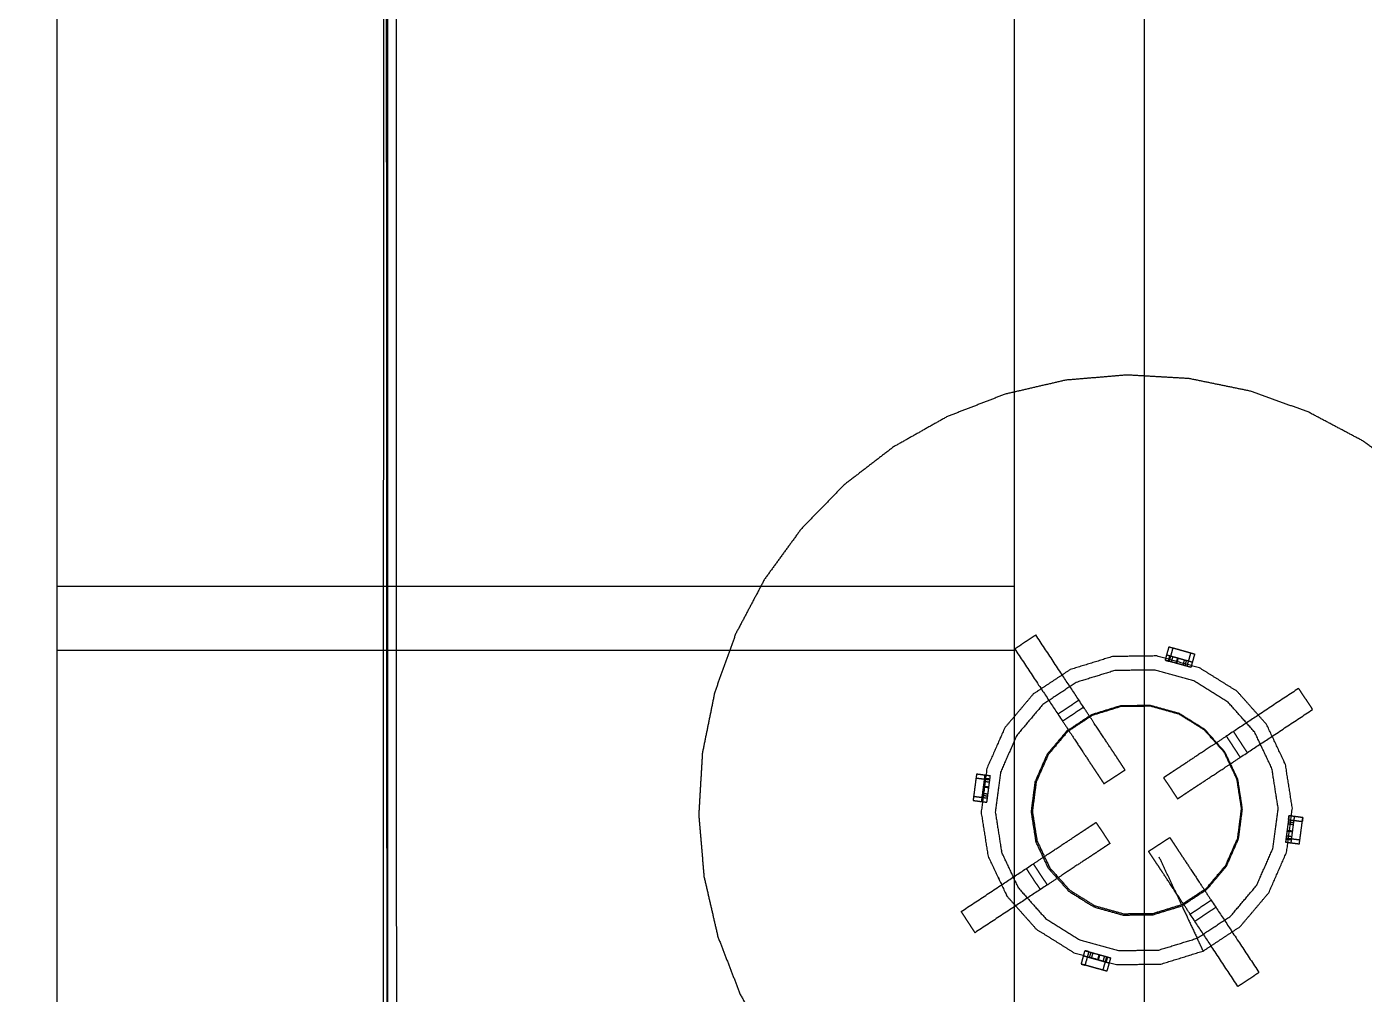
# Model space of a CAD drawing. Header units: millimetres. Extents: x 3429 to 24139, y -631 to 9878.
# Drawn here: x 7899.2 to 7964.9, y 3307.1 to 3354.6 of the extents above; entities that cross this region are included whole.
import ezdxf

# ---------------------------------------------------------------- set-up
doc = ezdxf.new("R2010")
doc.units = ezdxf.units.MM
for name, color, linetype, lineweight in [('multid_gorunus_3', 23, 'Continuous', 13), ('multid_gorunus_4', 15, 'Continuous', 9), ('multid_gorunus_5', 193, 'Continuous', 5), ('multid_gorunus_6', 54, 'Continuous', 0)]:
    doc.layers.add(name, color=color, linetype=linetype, lineweight=lineweight)

# ---------------------------------------------------------------- blocks, each defined once
blk = doc.blocks.new('grup-1')
at = {"layer": 'multid_gorunus_3', "lineweight": -3}
for points in [[(2472.196, 5870.084), (2471.826, 5870.127), (2471.456, 5870.17), (2437.184, 5870.179), (2402.913, 5870.189), (2402.543, 5870.146), (2402.173, 5870.104), (2401.833, 5869.982), (2401.494, 5869.861), (2401.194, 5869.67), (2400.894, 5869.479), (2400.644, 5869.229), (2400.394, 5868.979), (2400.203, 5868.68), (2400.012, 5868.38), (2399.891, 5868.04), (2399.769, 5867.701), (2399.726, 5867.331), (2399.683, 5866.961), (2399.669, 5815.19), (2399.652, 5752.918), (2399.695, 5752.548), (2399.737, 5752.178), (2399.859, 5751.839), (2399.98, 5751.499), (2400.171, 5751.199), (2400.361, 5750.899), (2400.611, 5750.649), (2400.861, 5750.399), (2401.161, 5750.208), (2401.461, 5750.018), (2401.8, 5749.896), (2402.14, 5749.774), (2402.51, 5749.731), (2402.88, 5749.689), (2437.151, 5749.679), (2471.423, 5749.67), (2471.793, 5749.712), (2472.163, 5749.755), (2472.502, 5749.876), (2472.842, 5749.998), (2473.142, 5750.188), (2473.442, 5750.379), (2473.692, 5750.629), (2473.942, 5750.879), (2474.133, 5751.179), (2474.323, 5751.478), (2474.445, 5751.818), (2474.567, 5752.158), (2474.609, 5752.528), (2474.652, 5752.897), (2474.669, 5815.169), (2474.683, 5866.94), (2474.641, 5867.31), (2474.598, 5867.68), (2474.477, 5868.02), (2474.355, 5868.36), (2474.165, 5868.659), (2473.974, 5868.959), (2473.724, 5869.209), (2473.474, 5869.459), (2473.175, 5869.65), (2472.875, 5869.841), (2472.535, 5869.963), (2472.196, 5870.084)], [(2471.454, 5869.67), (2471.766, 5869.634), (2472.079, 5869.597), (2472.366, 5869.494), (2472.653, 5869.392), (2472.907, 5869.23), (2473.16, 5869.069), (2473.372, 5868.857), (2473.583, 5868.646), (2473.745, 5868.392), (2473.906, 5868.138), (2474.009, 5867.851), (2474.111, 5867.564), (2474.147, 5867.251), (2474.183, 5866.939), (2474.169, 5815.169), (2474.152, 5752.9), (2474.116, 5752.587), (2474.08, 5752.274), (2473.977, 5751.987), (2473.874, 5751.7), (2473.713, 5751.446), (2473.551, 5751.193), (2473.34, 5750.981), (2473.128, 5750.77), (2472.874, 5750.609), (2472.621, 5750.447), (2472.334, 5750.345), (2472.046, 5750.242), (2471.734, 5750.206), (2471.421, 5750.17), (2437.151, 5750.179), (2402.882, 5750.189), (2402.569, 5750.225), (2402.257, 5750.261), (2401.969, 5750.364), (2401.682, 5750.467), (2401.429, 5750.628), (2401.175, 5750.79), (2400.964, 5751.001), (2400.752, 5751.213), (2400.591, 5751.466), (2400.43, 5751.72), (2400.327, 5752.007), (2400.224, 5752.295), (2400.188, 5752.607), (2400.152, 5752.92), (2400.169, 5815.189), (2400.183, 5866.959), (2400.22, 5867.272), (2400.256, 5867.584), (2400.359, 5867.871), (2400.462, 5868.159), (2400.623, 5868.412), (2400.785, 5868.666), (2400.996, 5868.877), (2401.208, 5869.089), (2401.461, 5869.25), (2401.715, 5869.411), (2402.002, 5869.514), (2402.289, 5869.617), (2402.602, 5869.653), (2402.915, 5869.689), (2437.184, 5869.679), (2471.454, 5869.67)]]:
    blk.add_open_spline(points, degree=2, knots=[-16, -16, -16, -15, -15, -14, -14, -13, -13, -12, -12, -11, -11, -10, -10, -9, -9, -8, -8, -7, -7, -6, -6, -5, -5, -4, -4, -3, -3, -2, -2, -1, -1, 0, 0, 1, 1, 2, 2, 3, 3, 4, 4, 5, 5, 6, 6, 7, 7, 8, 8, 9, 9, 10, 10, 11, 11, 12, 12, 13, 13, 14, 14, 15, 15, 16, 16, 16], dxfattribs=at)
at = {"layer": 'multid_gorunus_4', "lineweight": -3}
for points in [[(2437.43, 5703.444), (2437.43, 6235.282), (2443.832, 6235.282), (2443.832, 5703.444)], [(2490.832, 5703.444), (2490.832, 6235.282), (2493.832, 6235.282), (2493.832, 5703.444)], [(2490.832, 5787.449), (2490.832, 5790.611), (2443.832, 5790.611), (2443.832, 5787.449)]]:
    blk.add_lwpolyline(points, close=True, dxfattribs=at)
for points in [[(2474.819, 5748.156), (2474.592, 6192.992)], [(2474.592, 5747.992), (2474.592, 6192.868)]]:
    blk.add_lwpolyline(points, dxfattribs=at)
for points, knots in [([(2426.707, 5797.741), (2425.477, 5796.845), (2424.247, 5795.95), (2423.158, 5794.888), (2422.069, 5793.826), (2421.141, 5792.62), (2420.214, 5791.415), (2419.468, 5790.089), (2418.722, 5788.763), (2418.172, 5787.345), (2417.621, 5785.927), (2417.279, 5784.445), (2416.937, 5782.962), (2416.808, 5781.447), (2416.68, 5779.931), (2416.769, 5778.412), (2416.858, 5776.894), (2417.162, 5775.403), (2417.465, 5773.912), (2417.979, 5772.481), (2418.493, 5771.049), (2419.204, 5769.704), (2419.915, 5768.359), (2420.811, 5767.13), (2421.708, 5765.901), (2422.769, 5764.811), (2423.83, 5763.721), (2425.036, 5762.794), (2426.243, 5761.867), (2427.568, 5761.121), (2428.893, 5760.374), (2430.312, 5759.824), (2431.73, 5759.275), (2433.212, 5758.932), (2434.694, 5758.589), (2436.21, 5758.461), (2437.726, 5758.333), (2439.245, 5758.422), (2440.763, 5758.51), (2442.254, 5758.815), (2443.744, 5759.119), (2445.176, 5759.632), (2446.609, 5760.144), (2447.953, 5760.857), (2449.297, 5761.569), (2450.527, 5762.464), (2451.757, 5763.36), (2452.846, 5764.422), (2453.935, 5765.484), (2454.863, 5766.689), (2455.791, 5767.895), (2456.536, 5769.221), (2457.282, 5770.546), (2457.833, 5771.965), (2458.383, 5773.383), (2458.725, 5774.865), (2459.067, 5776.347), (2459.196, 5777.863), (2459.325, 5779.379), (2459.235, 5780.897), (2459.146, 5782.416), (2458.842, 5783.907), (2458.539, 5785.397), (2458.025, 5786.829), (2457.511, 5788.261), (2456.8, 5789.606), (2456.089, 5790.95), (2455.193, 5792.18), (2454.297, 5793.409), (2453.235, 5794.499), (2452.174, 5795.589), (2450.968, 5796.515), (2449.762, 5797.442), (2448.436, 5798.189), (2447.111, 5798.936), (2445.692, 5799.485), (2444.274, 5800.035), (2442.792, 5800.378), (2441.31, 5800.721), (2439.794, 5800.849), (2438.278, 5800.976), (2436.76, 5800.888), (2435.241, 5800.8), (2433.75, 5800.495), (2432.26, 5800.19), (2430.828, 5799.678), (2429.396, 5799.165), (2428.051, 5798.453), (2426.707, 5797.741)], [30, 30, 30, 31, 31, 32, 32, 33, 33, 34, 34, 35, 35, 36, 36, 37, 37, 38, 38, 39, 39, 40, 40, 41, 41, 42, 42, 43, 43, 44, 44, 45, 45, 46, 46, 47, 47, 48, 48, 49, 49, 50, 50, 51, 51, 52, 52, 53, 53, 54, 54, 55, 55, 56, 56, 57, 57, 58, 58, 59, 59, 60, 60, 61, 61, 62, 62, 63, 63, 64, 64, 65, 65, 66, 66, 67, 67, 68, 68, 69, 69, 70, 70, 71, 71, 72, 72, 73, 73, 74, 74, 74]), ([(2474.819, 5748.156), (2476.537, 5748.37), (2478.256, 5748.585), (2480.283, 5748.914), (2482.311, 5749.244), (2484.331, 5749.65), (2486.351, 5750.055), (2488.357, 5750.536), (2490.363, 5751.016), (2492.35, 5751.571), (2494.337, 5752.126), (2496.3, 5752.754), (2498.262, 5753.382), (2500.197, 5754.082), (2502.131, 5754.782), (2504.035, 5755.553), (2505.939, 5756.324), (2507.81, 5757.165), (2509.68, 5758.006), (2511.514, 5758.916), (2513.348, 5759.826), (2515.142, 5760.802), (2516.937, 5761.779), (2518.689, 5762.822), (2520.441, 5763.864), (2522.149, 5764.971), (2523.857, 5766.077), (2525.517, 5767.247), (2527.177, 5768.416), (2527.186, 5768.407), (2527.196, 5768.398), (2528.806, 5769.627), (2530.416, 5770.857), (2531.974, 5772.146), (2533.532, 5773.434), (2535.035, 5774.78), (2536.538, 5776.125), (2537.984, 5777.525), (2539.43, 5778.925), (2540.816, 5780.377), (2542.203, 5781.83), (2543.527, 5783.332), (2544.852, 5784.835), (2546.113, 5786.385), (2547.375, 5787.936), (2548.57, 5789.532), (2549.766, 5791.128), (2549.776, 5791.123), (2549.787, 5791.117), (2550.915, 5792.757), (2552.043, 5794.396), (2552.052, 5794.393), (2552.062, 5794.389), (2552.073, 5794.386), (2552.085, 5794.383), (2552.103, 5794.381), (2552.12, 5794.379), (2552.148, 5794.377), (2552.176, 5794.375), (2552.219, 5794.374), (2552.261, 5794.373), (2552.31, 5794.373), (2552.358, 5794.372), (2552.406, 5794.372), (2552.454, 5794.372), (2552.493, 5794.373), (2552.533, 5794.373), (2552.556, 5794.374), (2552.579, 5794.376), (2552.59, 5794.378), (2552.601, 5794.38)], [80.153704, 80.153704, 80.153704, 81, 81, 82, 82, 83, 83, 84, 84, 85, 85, 86, 86, 87, 87, 88, 88, 89, 89, 90, 90, 91, 91, 92, 92, 93, 93, 94, 94, 95, 95, 96, 96, 97, 97, 98, 98, 99, 99, 100, 100, 101, 101, 102, 102, 103, 103, 104, 104, 105, 105, 106, 106, 107, 107, 108, 108, 109, 109, 110, 110, 111, 111, 112, 112, 113, 113, 114, 114, 115, 115, 115])]:
    blk.add_open_spline(points, degree=2, knots=knots, dxfattribs=at)
at = {"layer": 'multid_gorunus_5', "lineweight": -3}
for points, knots in [([(2438.384, 5781.581), (2438.405, 5781.613), (2438.426, 5781.644), (2438.489, 5781.74), (2438.552, 5781.835), (2438.657, 5781.993), (2438.762, 5782.152), (2438.908, 5782.373), (2439.054, 5782.595), (2439.242, 5782.878), (2439.429, 5783.162), (2439.657, 5783.507), (2439.885, 5783.851), (2440.153, 5784.257), (2440.421, 5784.662), (2440.95, 5785.462), (2441.479, 5786.262), (2442.123, 5787.236), (2442.767, 5788.211)], [-2, -2, -2, -1, -1, 0, 0, 1, 1, 2, 2, 3, 3, 4, 4, 5, 5, 6, 6, 7, 7, 7]), ([(2443.802, 5787.526), (2443.543, 5787.698), (2443.285, 5787.869), (2443.026, 5788.04), (2442.767, 5788.211)], [0, 0, 0, 1, 1, 2, 2, 2]), ([(2436.221, 5787.626), (2436.145, 5787.604), (2436.069, 5787.583), (2435.878, 5787.53), (2435.686, 5787.476), (2435.468, 5787.415), (2435.25, 5787.354), (2435.108, 5787.315), (2434.966, 5787.275)], [9, 9, 9, 10, 10, 11, 11, 12, 12, 13, 13, 13]), ([(2435.334, 5786.668), (2435.299, 5786.793), (2435.264, 5786.919), (2435.207, 5787.123), (2435.15, 5787.326)], [1, 1, 1, 2, 2, 3, 3, 3]), ([(2436.209, 5786.912), (2436.174, 5787.038), (2436.138, 5787.163), (2436.082, 5787.367), (2436.025, 5787.571)], [0, 0, 0, 1, 1, 2, 2, 2]), ([(2436.405, 5786.967), (2436.37, 5787.093), (2436.335, 5787.218), (2436.278, 5787.422), (2436.221, 5787.626)], [0, 0, 0, 1, 1, 2, 2, 2]), ([(2443.802, 5787.526), (2443.158, 5786.552), (2442.514, 5785.578), (2441.985, 5784.778), (2441.456, 5783.978), (2441.188, 5783.573), (2440.92, 5783.167), (2440.692, 5782.822), (2440.464, 5782.477), (2440.277, 5782.194), (2440.089, 5781.91), (2439.943, 5781.689), (2439.797, 5781.468), (2439.692, 5781.309), (2439.587, 5781.151), (2439.524, 5781.055), (2439.461, 5780.96), (2439.44, 5780.928), (2439.419, 5780.897)], [6, 6, 6, 7, 7, 8, 8, 9, 9, 10, 10, 11, 11, 12, 12, 13, 13, 14, 14, 15, 15, 15]), ([(2434.966, 5787.275), (2435.023, 5787.071), (2435.08, 5786.867), (2435.115, 5786.742), (2435.15, 5786.616), (2435.292, 5786.656), (2435.434, 5786.696), (2435.652, 5786.757), (2435.87, 5786.818), (2436.062, 5786.871), (2436.254, 5786.925), (2436.329, 5786.946), (2436.405, 5786.967), (2436.329, 5786.946), (2436.254, 5786.925), (2436.231, 5786.918), (2436.209, 5786.912)], [33, 33, 33, 34, 34, 35, 35, 36, 36, 37, 37, 38, 38, 39, 39, 40, 40, 40.117163, 40.117163, 40.117163]), ([(2435.08, 5786.867), (2435.222, 5786.907), (2435.364, 5786.947), (2435.582, 5787.008), (2435.8, 5787.069), (2435.992, 5787.122), (2436.183, 5787.176), (2436.259, 5787.197), (2436.335, 5787.218)], [0, 0, 0, 1, 1, 2, 2, 3, 3, 4, 4, 4]), ([(2436.405, 5786.967), (2436.329, 5786.946), (2436.254, 5786.925), (2436.231, 5786.918), (2436.209, 5786.912)], [39, 39, 39, 40, 40, 40.117163, 40.117163, 40.117163]), ([(2429.86, 5785.58), (2429.688, 5785.321), (2429.517, 5785.063), (2429.346, 5784.804), (2429.175, 5784.545)], [0, 0, 0, 1, 1, 2, 2, 2]), ([(2429.86, 5785.58), (2430.834, 5784.936), (2431.808, 5784.292), (2432.608, 5783.763), (2433.408, 5783.234), (2433.813, 5782.966), (2434.219, 5782.698), (2434.564, 5782.47), (2434.909, 5782.242), (2435.192, 5782.055), (2435.476, 5781.867), (2435.697, 5781.721), (2435.918, 5781.575), (2436.077, 5781.47), (2436.235, 5781.365), (2436.331, 5781.302), (2436.426, 5781.239), (2436.458, 5781.218), (2436.489, 5781.197)], [6, 6, 6, 7, 7, 8, 8, 9, 9, 10, 10, 11, 11, 12, 12, 13, 13, 14, 14, 15, 15, 15]), ([(2441.456, 5783.978), (2441.197, 5784.149), (2440.939, 5784.32), (2440.68, 5784.491), (2440.421, 5784.662)], [0, 0, 0, 1, 1, 2, 2, 2]), ([(2441.685, 5784.324), (2441.426, 5784.495), (2441.167, 5784.666), (2440.909, 5784.837), (2440.65, 5785.008)], [0, 0, 0, 1, 1, 2, 2, 2]), ([(2435.805, 5780.162), (2435.773, 5780.183), (2435.742, 5780.204), (2435.646, 5780.267), (2435.551, 5780.33), (2435.393, 5780.435), (2435.234, 5780.54), (2435.013, 5780.686), (2434.791, 5780.832), (2434.508, 5781.02), (2434.224, 5781.207), (2433.879, 5781.435), (2433.535, 5781.663), (2433.129, 5781.931), (2432.724, 5782.199), (2431.924, 5782.728), (2431.124, 5783.257), (2430.15, 5783.901), (2429.175, 5784.545)], [-2, -2, -2, -1, -1, 0, 0, 1, 1, 2, 2, 3, 3, 4, 4, 5, 5, 6, 6, 7, 7, 7]), ([(2433.062, 5783.463), (2432.891, 5783.204), (2432.72, 5782.946), (2432.549, 5782.687), (2432.378, 5782.428)], [0, 0, 0, 1, 1, 2, 2, 2]), ([(2433.408, 5783.234), (2433.237, 5782.976), (2433.066, 5782.717), (2432.895, 5782.458), (2432.724, 5782.199)], [0, 0, 0, 1, 1, 2, 2, 2]), ([(2439.419, 5780.897), (2439.16, 5781.068), (2438.902, 5781.239), (2438.643, 5781.41), (2438.384, 5781.581)], [0, 0, 0, 1, 1, 2, 2, 2]), ([(2445.001, 5781.284), (2445.13, 5781.301), (2445.26, 5781.318), (2445.469, 5781.345), (2445.679, 5781.373)], [0, 0, 0, 1, 1, 2, 2, 2]), ([(2445.679, 5781.373), (2445.689, 5781.295), (2445.7, 5781.217), (2445.725, 5781.019), (2445.751, 5780.822), (2445.78, 5780.598), (2445.81, 5780.373), (2445.829, 5780.227), (2445.848, 5780.08)], [9, 9, 9, 10, 10, 11, 11, 12, 12, 13, 13, 13]), ([(2436.489, 5781.197), (2436.318, 5780.938), (2436.147, 5780.68), (2435.976, 5780.421), (2435.805, 5780.162)], [0, 0, 0, 1, 1, 2, 2, 2]), ([(2445.848, 5780.08), (2445.638, 5780.053), (2445.428, 5780.026), (2445.299, 5780.009), (2445.17, 5779.992), (2445.151, 5780.138), (2445.132, 5780.285), (2445.102, 5780.509), (2445.073, 5780.734), (2445.047, 5780.931), (2445.022, 5781.128), (2445.011, 5781.206), (2445.001, 5781.284)], [33, 33, 33, 34, 34, 35, 35, 36, 36, 37, 37, 38, 38, 39, 39, 39]), ([(2445.028, 5781.082), (2445.157, 5781.099), (2445.286, 5781.116), (2445.496, 5781.143), (2445.706, 5781.171)], [0, 0, 0, 1, 1, 2, 2, 2]), ([(2445.428, 5780.026), (2445.409, 5780.172), (2445.39, 5780.319), (2445.361, 5780.543), (2445.331, 5780.767), (2445.306, 5780.965), (2445.28, 5781.162), (2445.27, 5781.24), (2445.26, 5781.318)], [0, 0, 0, 1, 1, 2, 2, 3, 3, 4, 4, 4]), ([(2445.145, 5780.182), (2445.274, 5780.199), (2445.404, 5780.216), (2445.613, 5780.243), (2445.823, 5780.27)], [1, 1, 1, 2, 2, 3, 3, 3]), ([(2429.653, 5779.238), (2429.863, 5779.266), (2430.073, 5779.293), (2430.202, 5779.31), (2430.331, 5779.327), (2430.35, 5779.181), (2430.369, 5779.034), (2430.398, 5778.81), (2430.428, 5778.585), (2430.454, 5778.388), (2430.479, 5778.191), (2430.49, 5778.113), (2430.5, 5778.035)], [33, 33, 33, 34, 34, 35, 35, 36, 36, 37, 37, 38, 38, 39, 39, 39]), ([(2429.822, 5777.946), (2429.812, 5778.024), (2429.801, 5778.102), (2429.776, 5778.299), (2429.75, 5778.497), (2429.72, 5778.721), (2429.691, 5778.945), (2429.672, 5779.092), (2429.653, 5779.238)], [9, 9, 9, 10, 10, 11, 11, 12, 12, 13, 13, 13]), ([(2430.356, 5779.137), (2430.227, 5779.12), (2430.097, 5779.103), (2429.888, 5779.076), (2429.678, 5779.049)], [1, 1, 1, 2, 2, 3, 3, 3]), ([(2430.073, 5779.293), (2430.092, 5779.147), (2430.111, 5779), (2430.14, 5778.776), (2430.169, 5778.552), (2430.195, 5778.354), (2430.221, 5778.157), (2430.231, 5778.079), (2430.241, 5778.001)], [0, 0, 0, 1, 1, 2, 2, 3, 3, 4, 4, 4]), ([(2439.808, 5779.003), (2439.637, 5778.744), (2439.466, 5778.486), (2439.295, 5778.227), (2439.124, 5777.968)], [0, 0, 0, 1, 1, 2, 2, 2]), ([(2446.438, 5774.62), (2445.464, 5775.264), (2444.49, 5775.908), (2443.69, 5776.437), (2442.89, 5776.966), (2442.484, 5777.234), (2442.079, 5777.502), (2441.734, 5777.73), (2441.389, 5777.958), (2441.105, 5778.145), (2440.822, 5778.333), (2440.601, 5778.479), (2440.379, 5778.625), (2440.221, 5778.73), (2440.062, 5778.835), (2439.967, 5778.898), (2439.872, 5778.961), (2439.84, 5778.982), (2439.808, 5779.003)], [6, 6, 6, 7, 7, 8, 8, 9, 9, 10, 10, 11, 11, 12, 12, 13, 13, 14, 14, 15, 15, 15]), ([(2430.473, 5778.237), (2430.344, 5778.22), (2430.215, 5778.203), (2430.005, 5778.176), (2429.795, 5778.148)], [0, 0, 0, 1, 1, 2, 2, 2]), ([(2436.19, 5778.262), (2436.169, 5778.23), (2436.148, 5778.198), (2436.085, 5778.103), (2436.022, 5778.008), (2435.917, 5777.849), (2435.812, 5777.691), (2435.666, 5777.47), (2435.52, 5777.248), (2435.332, 5776.965), (2435.145, 5776.681), (2434.917, 5776.336), (2434.689, 5775.991), (2434.421, 5775.586), (2434.153, 5775.181), (2433.624, 5774.381), (2433.095, 5773.581), (2432.451, 5772.606), (2431.807, 5771.632)], [-2, -2, -2, -1, -1, 0, 0, 1, 1, 2, 2, 3, 3, 4, 4, 5, 5, 6, 6, 7, 7, 7]), ([(2437.225, 5777.578), (2436.966, 5777.749), (2436.707, 5777.92), (2436.449, 5778.091), (2436.19, 5778.262)], [0, 0, 0, 1, 1, 2, 2, 2]), ([(2430.5, 5778.035), (2430.371, 5778.018), (2430.241, 5778.001), (2430.032, 5777.974), (2429.822, 5777.946)], [0, 0, 0, 1, 1, 2, 2, 2]), ([(2432.842, 5770.948), (2433.486, 5771.922), (2434.13, 5772.896), (2434.659, 5773.696), (2435.188, 5774.496), (2435.456, 5774.902), (2435.724, 5775.307), (2435.952, 5775.652), (2436.18, 5775.997), (2436.367, 5776.281), (2436.555, 5776.564), (2436.701, 5776.785), (2436.847, 5777.007), (2436.952, 5777.165), (2437.057, 5777.324), (2437.12, 5777.419), (2437.183, 5777.514), (2437.204, 5777.546), (2437.225, 5777.578)], [6, 6, 6, 7, 7, 8, 8, 9, 9, 10, 10, 11, 11, 12, 12, 13, 13, 14, 14, 15, 15, 15]), ([(2439.124, 5777.968), (2439.156, 5777.947), (2439.188, 5777.926), (2439.283, 5777.863), (2439.378, 5777.8), (2439.537, 5777.695), (2439.695, 5777.59), (2439.916, 5777.444), (2440.138, 5777.298), (2440.421, 5777.11), (2440.705, 5776.923), (2441.05, 5776.695), (2441.395, 5776.467), (2441.8, 5776.199), (2442.205, 5775.931), (2443.005, 5775.402), (2443.805, 5774.873), (2444.78, 5774.229), (2445.754, 5773.585)], [-2, -2, -2, -1, -1, 0, 0, 1, 1, 2, 2, 3, 3, 4, 4, 5, 5, 6, 6, 7, 7, 7]), ([(2442.89, 5776.966), (2442.719, 5776.707), (2442.547, 5776.448), (2442.376, 5776.19), (2442.205, 5775.931)], [0, 0, 0, 1, 1, 2, 2, 2]), ([(2443.236, 5776.737), (2443.065, 5776.478), (2442.894, 5776.22), (2442.722, 5775.961), (2442.551, 5775.702)], [0, 0, 0, 1, 1, 2, 2, 2]), ([(2434.959, 5774.15), (2434.7, 5774.321), (2434.442, 5774.492), (2434.183, 5774.663), (2433.924, 5774.835)], [0, 0, 0, 1, 1, 2, 2, 2]), ([(2435.188, 5774.496), (2434.929, 5774.667), (2434.67, 5774.838), (2434.412, 5775.01), (2434.153, 5775.181)], [0, 0, 0, 1, 1, 2, 2, 2]), ([(2446.438, 5774.62), (2446.267, 5774.361), (2446.096, 5774.102), (2445.925, 5773.844), (2445.754, 5773.585)], [0, 0, 0, 1, 1, 2, 2, 2]), ([(2440.535, 5772.044), (2440.478, 5772.248), (2440.421, 5772.452), (2440.386, 5772.577), (2440.351, 5772.703), (2440.209, 5772.663), (2440.067, 5772.623), (2439.849, 5772.562), (2439.631, 5772.501), (2439.439, 5772.448), (2439.247, 5772.394), (2439.172, 5772.373), (2439.096, 5772.352)], [33, 33, 33, 34, 34, 35, 35, 36, 36, 37, 37, 38, 38, 39, 39, 39]), ([(2439.096, 5772.352), (2439.131, 5772.226), (2439.166, 5772.101), (2439.223, 5771.897), (2439.28, 5771.693)], [0, 0, 0, 1, 1, 2, 2, 2]), ([(2440.421, 5772.452), (2440.279, 5772.412), (2440.137, 5772.372), (2439.919, 5772.311), (2439.701, 5772.25), (2439.509, 5772.197), (2439.318, 5772.143), (2439.242, 5772.122), (2439.166, 5772.101)], [0, 0, 0, 1, 1, 2, 2, 3, 3, 4, 4, 4]), ([(2439.292, 5772.407), (2439.327, 5772.281), (2439.362, 5772.156), (2439.419, 5771.952), (2439.476, 5771.748)], [0, 0, 0, 1, 1, 2, 2, 2]), ([(2440.167, 5772.651), (2440.202, 5772.526), (2440.237, 5772.4), (2440.294, 5772.196), (2440.351, 5771.993)], [1, 1, 1, 2, 2, 3, 3, 3]), ([(2432.842, 5770.948), (2432.583, 5771.119), (2432.324, 5771.29), (2432.066, 5771.461), (2431.807, 5771.632)], [0, 0, 0, 1, 1, 2, 2, 2]), ([(2439.28, 5771.693), (2439.356, 5771.714), (2439.431, 5771.736), (2439.623, 5771.789), (2439.815, 5771.843), (2440.033, 5771.904), (2440.251, 5771.965), (2440.393, 5772.004), (2440.535, 5772.044)], [9, 9, 9, 10, 10, 11, 11, 12, 12, 13, 13, 13])]:
    blk.add_open_spline(points, degree=2, knots=knots, dxfattribs=at)
for points in [[(2435.434, 5786.696), (2435.399, 5786.821), (2435.364, 5786.947)], [(2435.533, 5786.723), (2435.497, 5786.849), (2435.462, 5786.974)], [(2435.836, 5786.808), (2435.801, 5786.934), (2435.766, 5787.059)], [(2435.87, 5786.818), (2435.835, 5786.943), (2435.8, 5787.069)], [(2436.103, 5786.883), (2436.068, 5787.008), (2436.033, 5787.134)], [(2436.254, 5786.925), (2436.218, 5787.05), (2436.183, 5787.176)], [(2445.022, 5781.128), (2445.151, 5781.145), (2445.28, 5781.162)], [(2445.042, 5780.973), (2445.171, 5780.99), (2445.3, 5781.007)], [(2445.073, 5780.734), (2445.202, 5780.75), (2445.331, 5780.767)], [(2445.078, 5780.698), (2445.207, 5780.715), (2445.336, 5780.732)], [(2445.119, 5780.386), (2445.248, 5780.403), (2445.377, 5780.42)], [(2445.132, 5780.285), (2445.261, 5780.302), (2445.39, 5780.319)], [(2429.653, 5779.238), (2429.665, 5779.143), (2429.678, 5779.049)], [(2430.369, 5779.034), (2430.24, 5779.017), (2430.111, 5779)], [(2430.382, 5778.933), (2430.253, 5778.916), (2430.124, 5778.899)], [(2430.356, 5779.137), (2430.343, 5779.232), (2430.331, 5779.327)], [(2430.356, 5779.137), (2430.343, 5779.232), (2430.331, 5779.327)], [(2430.423, 5778.62), (2430.294, 5778.604), (2430.165, 5778.587)], [(2430.428, 5778.585), (2430.299, 5778.568), (2430.169, 5778.552)], [(2430.459, 5778.346), (2430.33, 5778.329), (2430.201, 5778.312)], [(2430.479, 5778.191), (2430.35, 5778.174), (2430.221, 5778.157)], [(2435.604, 5774.966), (2436.153, 5776.127), (2436.702, 5777.289)], [(2439.247, 5772.394), (2439.282, 5772.269), (2439.318, 5772.143)], [(2439.398, 5772.436), (2439.433, 5772.311), (2439.468, 5772.185)], [(2439.631, 5772.501), (2439.666, 5772.376), (2439.701, 5772.25)], [(2439.665, 5772.511), (2439.7, 5772.385), (2439.735, 5772.26)], [(2439.968, 5772.596), (2440.003, 5772.47), (2440.039, 5772.345)], [(2440.067, 5772.623), (2440.102, 5772.498), (2440.137, 5772.372)], [(2440.167, 5772.651), (2440.259, 5772.677), (2440.351, 5772.703)], [(2440.167, 5772.651), (2440.259, 5772.677), (2440.351, 5772.703)], [(2440.535, 5772.044), (2440.443, 5772.018), (2440.351, 5771.993)], [(2440.535, 5772.044), (2440.443, 5772.018), (2440.351, 5771.993)]]:
    blk.add_open_spline(points, degree=2, dxfattribs=at)
at = {"layer": 'multid_gorunus_6', "lineweight": -3}
for points, knots in [([(2436.819, 5787.177), (2435.772, 5786.884), (2434.724, 5786.591), (2433.801, 5786.015), (2432.878, 5785.439), (2432.155, 5784.626), (2431.432, 5783.813), (2430.968, 5782.829), (2430.503, 5781.846), (2430.334, 5780.771), (2430.166, 5779.696), (2430.306, 5778.618), (2430.447, 5777.539), (2430.886, 5776.544), (2431.325, 5775.548), (2432.027, 5774.717), (2432.729, 5773.886), (2433.636, 5773.286), (2434.544, 5772.686), (2435.584, 5772.366), (2436.623, 5772.046), (2437.711, 5772.032), (2438.799, 5772.018), (2439.847, 5772.311), (2440.894, 5772.603), (2441.817, 5773.18), (2442.74, 5773.756), (2443.463, 5774.569), (2444.186, 5775.382), (2444.65, 5776.365), (2445.115, 5777.349), (2445.284, 5778.424), (2445.452, 5779.498), (2445.312, 5780.577), (2445.171, 5781.656), (2444.732, 5782.651), (2444.293, 5783.646), (2443.591, 5784.478), (2442.889, 5785.309), (2441.982, 5785.909), (2441.074, 5786.509), (2440.035, 5786.829), (2438.995, 5787.149), (2437.907, 5787.163), (2436.819, 5787.177)], [-9, -9, -9, -8, -8, -7, -7, -6, -6, -5, -5, -4, -4, -3, -3, -2, -2, -1, -1, 0, 0, 1, 1, 2, 2, 3, 3, 4, 4, 5, 5, 6, 6, 7, 7, 8, 8, 9, 9, 10, 10, 11, 11, 12, 12, 13, 13, 13]), ([(2436.819, 5787.177), (2437.907, 5787.163), (2438.995, 5787.149), (2440.035, 5786.829), (2441.074, 5786.509), (2441.982, 5785.909), (2442.889, 5785.309), (2443.591, 5784.478), (2444.293, 5783.646), (2444.732, 5782.651), (2445.171, 5781.656), (2445.312, 5780.577), (2445.452, 5779.498), (2445.284, 5778.424), (2445.115, 5777.349), (2444.65, 5776.365), (2444.186, 5775.382)], [21, 21, 21, 22, 22, 23, 23, 24, 24, 25, 25, 26, 26, 27, 27, 28, 28, 29, 29, 29]), ([(2437.134, 5784.708), (2436.43, 5784.511), (2435.725, 5784.314), (2435.105, 5783.927), (2434.485, 5783.539), (2433.999, 5782.993), (2433.513, 5782.446), (2433.2, 5781.785), (2432.888, 5781.124), (2432.774, 5780.401), (2432.661, 5779.679), (2432.756, 5778.954), (2432.85, 5778.228), (2433.146, 5777.559), (2433.441, 5776.89), (2433.912, 5776.331), (2434.384, 5775.772), (2434.994, 5775.369), (2435.604, 5774.966), (2436.303, 5774.751), (2437.002, 5774.536), (2437.734, 5774.526), (2438.465, 5774.517), (2439.169, 5774.714), (2439.874, 5774.911), (2440.494, 5775.298), (2441.114, 5775.685), (2441.6, 5776.232), (2442.086, 5776.778), (2442.399, 5777.44), (2442.711, 5778.101), (2442.824, 5778.823), (2442.938, 5779.546), (2442.843, 5780.271), (2442.748, 5780.996), (2442.453, 5781.665), (2442.158, 5782.334), (2441.686, 5782.893), (2441.215, 5783.452), (2440.605, 5783.855), (2439.995, 5784.259), (2439.296, 5784.474), (2438.597, 5784.689), (2437.865, 5784.698), (2437.134, 5784.708)], [-9, -9, -9, -8, -8, -7, -7, -6, -6, -5, -5, -4, -4, -3, -3, -2, -2, -1, -1, 0, 0, 1, 1, 2, 2, 3, 3, 4, 4, 5, 5, 6, 6, 7, 7, 8, 8, 9, 9, 10, 10, 11, 11, 12, 12, 13, 13, 13]), ([(2437.134, 5784.708), (2437.865, 5784.698), (2438.597, 5784.689), (2439.296, 5784.474), (2439.995, 5784.259), (2440.605, 5783.855), (2441.215, 5783.452), (2441.686, 5782.893), (2442.158, 5782.334), (2442.453, 5781.665), (2442.748, 5780.996), (2442.843, 5780.271), (2442.938, 5779.546), (2442.824, 5778.823), (2442.711, 5778.101), (2442.399, 5777.44), (2442.086, 5776.778)], [21, 21, 21, 22, 22, 23, 23, 24, 24, 25, 25, 26, 26, 27, 27, 28, 28, 29, 29, 29]), ([(2434.544, 5772.686), (2433.636, 5773.286), (2432.729, 5773.886), (2432.027, 5774.717), (2431.325, 5775.548), (2430.886, 5776.544), (2430.447, 5777.539), (2430.306, 5778.618), (2430.166, 5779.696), (2430.334, 5780.771), (2430.503, 5781.846), (2430.968, 5782.829), (2431.432, 5783.813)], [34, 34, 34, 35, 35, 36, 36, 37, 37, 38, 38, 39, 39, 40, 40, 40]), ([(2435.604, 5774.966), (2434.994, 5775.369), (2434.384, 5775.772), (2433.912, 5776.331), (2433.441, 5776.89), (2433.146, 5777.559), (2432.85, 5778.228), (2432.756, 5778.954), (2432.661, 5779.679), (2432.774, 5780.401), (2432.888, 5781.124), (2433.2, 5781.785), (2433.513, 5782.446)], [34, 34, 34, 35, 35, 36, 36, 37, 37, 38, 38, 39, 39, 40, 40, 40])]:
    blk.add_open_spline(points, degree=2, knots=knots, dxfattribs=at)
for points in [[(2435.005, 5785.954), (2435.957, 5786.221), (2436.909, 5786.487)], [(2436.909, 5786.487), (2437.898, 5786.474), (2438.887, 5786.461)], [(2438.887, 5786.461), (2439.832, 5786.171), (2440.777, 5785.88)], [(2433.327, 5784.907), (2434.166, 5785.431), (2435.005, 5785.954)], [(2440.777, 5785.88), (2441.602, 5785.334), (2442.427, 5784.789)], [(2432.013, 5783.429), (2432.67, 5784.168), (2433.327, 5784.907)], [(2435.714, 5784.347), (2436.425, 5784.545), (2437.137, 5784.744)], [(2437.137, 5784.744), (2437.876, 5784.735), (2438.614, 5784.725)], [(2438.614, 5784.725), (2439.32, 5784.508), (2440.026, 5784.291)], [(2442.427, 5784.789), (2443.065, 5784.033), (2443.702, 5783.278)], [(2434.461, 5783.564), (2435.087, 5783.955), (2435.714, 5784.347)], [(2440.026, 5784.291), (2440.643, 5783.883), (2441.259, 5783.476)], [(2431.168, 5781.641), (2431.591, 5782.535), (2432.013, 5783.429)], [(2433.479, 5782.46), (2433.97, 5783.012), (2434.461, 5783.564)], [(2441.259, 5783.476), (2441.735, 5782.911), (2442.212, 5782.347)], [(2443.702, 5783.278), (2444.101, 5782.373), (2444.501, 5781.468)], [(2432.848, 5781.124), (2433.163, 5781.792), (2433.479, 5782.46)], [(2442.212, 5782.347), (2442.51, 5781.671), (2442.808, 5780.995)], [(2430.861, 5779.687), (2431.015, 5780.664), (2431.168, 5781.641)], [(2444.501, 5781.468), (2444.629, 5780.488), (2444.757, 5779.507)], [(2432.619, 5779.665), (2432.733, 5780.394), (2432.848, 5781.124)], [(2442.808, 5780.995), (2442.904, 5780.263), (2442.999, 5779.53)], [(2431.118, 5777.726), (2430.989, 5778.707), (2430.861, 5779.687)], [(2432.81, 5778.2), (2432.714, 5778.932), (2432.619, 5779.665)], [(2442.999, 5779.53), (2442.885, 5778.8), (2442.77, 5778.071)], [(2444.757, 5779.507), (2444.603, 5778.531), (2444.45, 5777.554)], [(2433.406, 5776.848), (2433.108, 5777.524), (2432.81, 5778.2)], [(2431.916, 5775.917), (2431.517, 5776.822), (2431.118, 5777.726)], [(2442.139, 5776.735), (2442.455, 5777.403), (2442.77, 5778.071)], [(2443.605, 5775.765), (2444.027, 5776.66), (2444.45, 5777.554)], [(2434.359, 5775.719), (2433.883, 5776.283), (2433.406, 5776.848)], [(2442.139, 5776.735), (2441.648, 5776.183), (2441.157, 5775.631)], [(2433.191, 5774.406), (2432.554, 5775.161), (2431.916, 5775.917)], [(2435.592, 5774.904), (2434.976, 5775.311), (2434.359, 5775.719)], [(2441.157, 5775.631), (2440.531, 5775.239), (2439.904, 5774.848)], [(2443.605, 5775.765), (2442.948, 5775.027), (2442.291, 5774.288)], [(2435.592, 5774.904), (2435.216, 5774.109), (2434.841, 5773.315)], [(2437.004, 5774.469), (2436.298, 5774.687), (2435.592, 5774.904)], [(2439.904, 5774.848), (2439.193, 5774.649), (2438.481, 5774.45)], [(2434.841, 5773.315), (2434.016, 5773.86), (2433.191, 5774.406)], [(2438.481, 5774.45), (2437.743, 5774.46), (2437.004, 5774.469)], [(2442.291, 5774.288), (2441.452, 5773.764), (2440.613, 5773.24)], [(2434.544, 5772.686), (2434.692, 5773), (2434.841, 5773.315)], [(2436.731, 5772.733), (2435.786, 5773.024), (2434.841, 5773.315)], [(2440.613, 5773.24), (2439.661, 5772.974), (2438.709, 5772.708)], [(2438.709, 5772.708), (2437.72, 5772.72), (2436.731, 5772.733)]]:
    blk.add_open_spline(points, degree=2, dxfattribs=at)

msp = doc.modelspace()

# ---------------------------------------------------------------- block references
at = {"xscale": -1}
msp.add_blockref('grup-1', (10391.554, -2463.465), dxfattribs=at)

doc.saveas('drawing.dxf')
